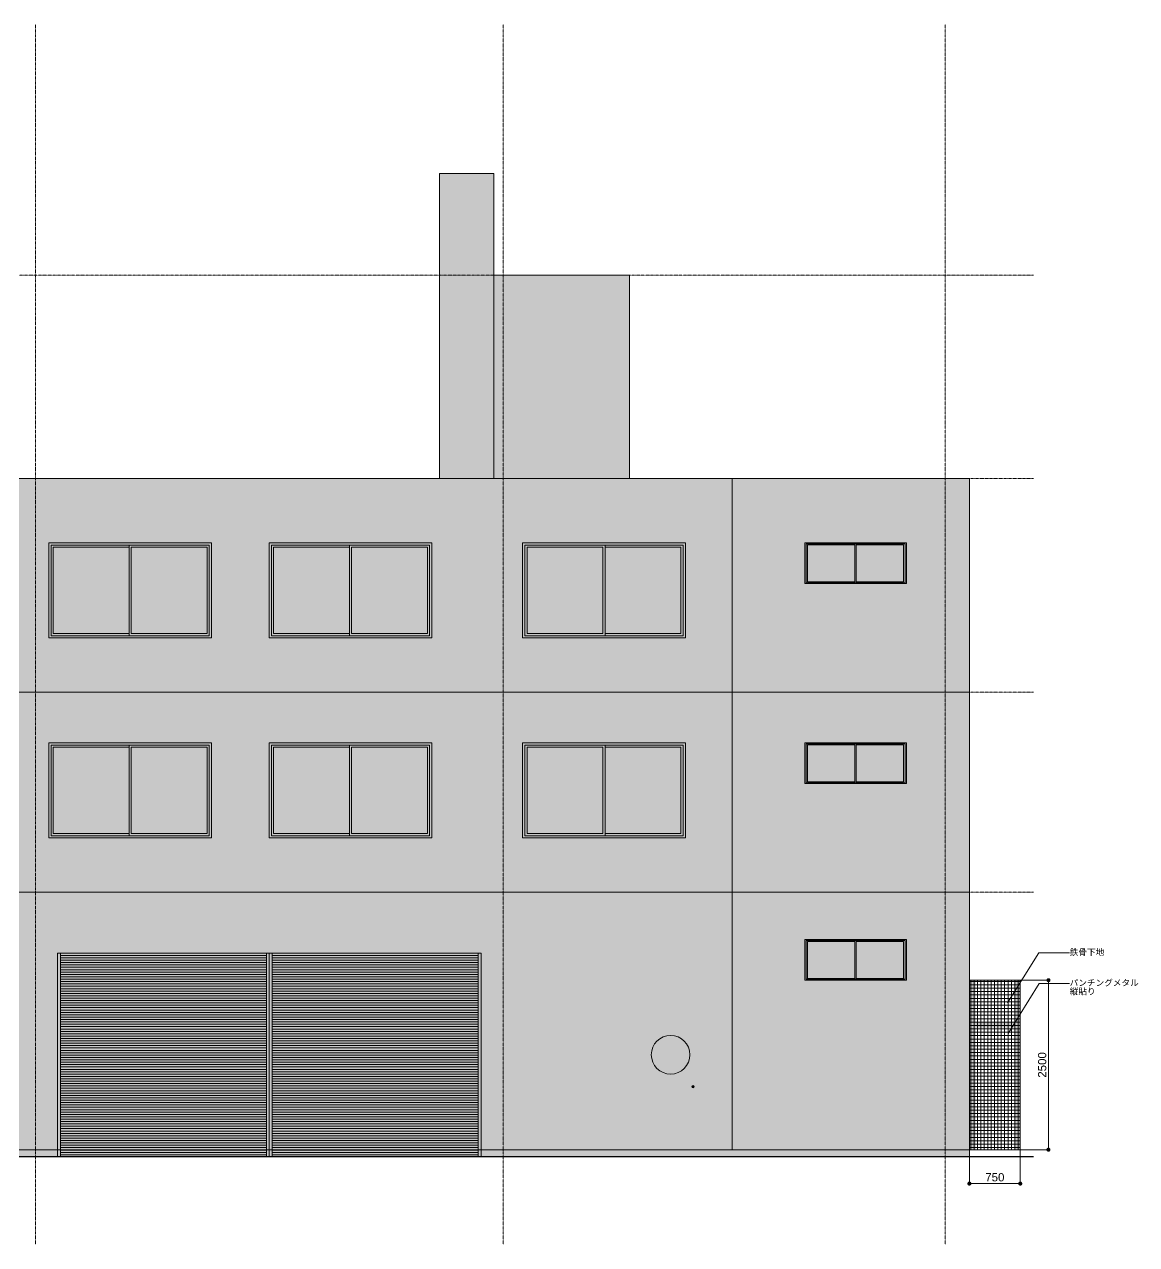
# Model space of a CAD drawing. Header units: millimetres. Extents: x -376000 to 292178, y -193032 to 188048.
# Drawn here: x -34159 to -17754, y -25382 to -7382 of the extents above; entities that cross this region are included whole.
import ezdxf

# ---------------------------------------------------------------- set-up
doc = ezdxf.new("R2010")
doc.units = ezdxf.units.MM
doc.header["$PDMODE"] = 1
doc.header["$PDSIZE"] = -2
doc.linetypes.add('ラインタイプ-6', pattern=[5.291531, 3.175, -1.058062, 0.352704, -0.705764])
for name, color, linetype, lineweight, true_color in [('02_0.25', 1, 'Continuous', 25, 0xff0000), ('04_0.10', 7, 'Continuous', 9, 0x0099ff), ('06一点鎖線', 7, 'ラインタイプ-6', 9, 0x9999ff)]:
    doc.layers.add(name, color=color, linetype=linetype, lineweight=lineweight, true_color=true_color)
for name, color, linetype, lineweight in [('02_既存平面-内部建具・サッシ', 7, 'Continuous', 18), ('07_文字・記号', 7, 'Continuous', 9), ('_塗（壁） (2D)', 7, 'Continuous', 5), ('_平面図(既存部) (2D)', 7, 'Continuous', 5), ('_平面図（新設） (2D)', 7, 'Continuous', 5), ('寸法', 7, 'Continuous', 5)]:
    doc.layers.add(name, color=color, linetype=linetype, lineweight=lineweight)
doc.styles.add('Helvetica', font='')
doc.styles.add('Hiragino Sans W3', font='', dxfattribs={"bigfont": 'Hiragino Sans W3'})
doc.styles.get('Helvetica').set_extended_font_data('Helvetica')
doc.styles.get('Hiragino Sans W3').set_extended_font_data('Hiragino Sans W3')
doc.dimstyles.new('RGT', dxfattribs={"dimtxt": 161.781684, "dimasz": 0.999939, "dimexe": 0, "dimexo": 1, "dimgap": 0.5, "dimtad": 1, "dimdsep": 46, "dimtxsty": 'Hiragino Sans W3', "dimblk": 'DOT', "dimblk1": 'DOT', "dimblk2": 'DOT', "dimcen": 0, "dimazin": 0, "dimtfac": 1, "dimtix": 1, "dimtmove": 0, "dimatfit": 0, "dimldrblk": 'VW_FILLEDARROW', "dimfxl": 1, "dimfrac": 2, "dimtolj": 1, "dimarcsym": 0})

# ---------------------------------------------------------------- blocks, each defined once
blk = doc.blocks.new('塗（壁） (2D)')
at = {"layer": '04_0.10', "linetype": 'Continuous', "lineweight": 0}
for points in [[(-28036, -9582), (-27236, -9582), (-27236, -14082), (-28036, -14082)], [(-27236, -11082), (-25236, -11082), (-25236, -14082), (-27236, -14082)]]:
    blk.add_hatch(color=7, dxfattribs=at).paths.add_polyline_path(points)
at = {"layer": '04_0.10', "linetype": 'Continuous', "lineweight": 0, "transparency": 33554687}
for points in [[(-44677, -14082), (-23720, -14082), (-23720, -17232), (-44677, -17232)], [(-23720, -14082), (-20220, -14082), (-20220, -17232), (-23720, -17232)], [(-44677, -17232), (-23720, -17232), (-23720, -20182), (-44677, -20182)], [(-23720, -17232), (-20220, -17232), (-20220, -20182), (-23720, -20182)], [(-44677, -20182), (-23720, -20182), (-23720, -23982), (-44677, -23982)], [(-23720, -20182), (-20220, -20182), (-20220, -23982), (-23720, -23982)]]:
    blk.add_hatch(color=7, dxfattribs=at).paths.add_polyline_path(points)
at = {"layer": '04_0.10', "color": 251, "linetype": 'Continuous', "lineweight": 5, "flags": 128}
for points in [[(-28036, -9582), (-27236, -9582), (-27236, -14082), (-28036, -14082)], [(-27236, -11082), (-25236, -11082), (-25236, -14082), (-27236, -14082)], [(-44677, -14082), (-23720, -14082), (-23720, -17232), (-44677, -17232)], [(-23720, -14082), (-20220, -14082), (-20220, -17232), (-23720, -17232)], [(-44677, -17232), (-23720, -17232), (-23720, -20182), (-44677, -20182)], [(-23720, -17232), (-20220, -17232), (-20220, -20182), (-23720, -20182)], [(-44677, -20182), (-23720, -20182), (-23720, -23982), (-44677, -23982)], [(-23720, -20182), (-20220, -20182), (-20220, -23982), (-23720, -23982)]]:
    blk.add_lwpolyline(points, close=True, dxfattribs=at)
blk = doc.blocks.new('グループ-149')
at = {"layer": '04_0.10', "linetype": 'Continuous', "lineweight": 0, "true_color": 0xdddddd}
blk.add_hatch(color=254, dxfattribs=at).paths.add_polyline_path([(-26810, -17982), (-24410, -17982), (-24410, -19382), (-26810, -19382)])
at = {"layer": '04_0.10', "linetype": 'Continuous', "lineweight": 0, "true_color": 0xe6ffe6}
for points in [[(-26744, -18046), (-25626, -18046), (-25626, -19319), (-26744, -19319)], [(-25593, -18046), (-24475, -18046), (-24475, -19319), (-25593, -19319)]]:
    blk.add_hatch(color=7, dxfattribs=at).paths.add_polyline_path(points)
at = {"layer": '04_0.10', "color": 251}
for p, q in [((-26810, -17982), (-26810, -19382)), ((-26777, -18014), (-26777, -19350)), ((-24442, -18014), (-26777, -18014)), ((-25593, -19350), (-25593, -18014)), ((-24442, -18014), (-24442, -19350)), ((-24442, -19350), (-26777, -19350))]:
    blk.add_line(p, q, dxfattribs=at)
at = {"layer": '04_0.10', "color": 251, "flags": 128}
for points in [[(-26810, -17982), (-24410, -17982), (-24410, -19382), (-26810, -19382)], [(-26744, -18046), (-25626, -18046), (-25626, -19319), (-26744, -19319)], [(-25593, -18046), (-24475, -18046), (-24475, -19319), (-25593, -19319)]]:
    blk.add_lwpolyline(points, close=True, dxfattribs=at)
blk = doc.blocks.new('グループ-150')
at = {"layer": '04_0.10', "linetype": 'Continuous', "lineweight": 0, "true_color": 0xdddddd}
blk.add_hatch(color=254, dxfattribs=at).paths.add_polyline_path([(-26810, -15032), (-24410, -15032), (-24410, -16432), (-26810, -16432)])
at = {"layer": '04_0.10', "linetype": 'Continuous', "lineweight": 0, "true_color": 0xe6ffe6}
for points in [[(-26744, -15096), (-25626, -15096), (-25626, -16369), (-26744, -16369)], [(-25593, -15096), (-24475, -15096), (-24475, -16369), (-25593, -16369)]]:
    blk.add_hatch(color=7, dxfattribs=at).paths.add_polyline_path(points)
at = {"layer": '04_0.10', "color": 251}
for p, q in [((-26810, -15032), (-26810, -16432)), ((-26777, -15064), (-26777, -16400)), ((-24442, -15064), (-26777, -15064)), ((-25593, -16400), (-25593, -15064)), ((-24442, -15064), (-24442, -16400)), ((-24442, -16400), (-26777, -16400))]:
    blk.add_line(p, q, dxfattribs=at)
at = {"layer": '04_0.10', "color": 251, "flags": 128}
for points in [[(-26810, -15032), (-24410, -15032), (-24410, -16432), (-26810, -16432)], [(-26744, -15096), (-25626, -15096), (-25626, -16369), (-26744, -16369)], [(-25593, -15096), (-24475, -15096), (-24475, -16369), (-25593, -16369)]]:
    blk.add_lwpolyline(points, close=True, dxfattribs=at)
blk = doc.blocks.new('グループ-151')
at = {"layer": '04_0.10', "linetype": 'Continuous', "lineweight": 0, "true_color": 0xdddddd}
blk.add_hatch(color=254, dxfattribs=at).paths.add_polyline_path([(-30550, -17982), (-28150, -17982), (-28150, -19382), (-30550, -19382)])
at = {"layer": '04_0.10', "linetype": 'Continuous', "lineweight": 0, "true_color": 0xe6ffe6}
for points in [[(-30484, -18046), (-29366, -18046), (-29366, -19319), (-30484, -19319)], [(-29333, -18046), (-28215, -18046), (-28215, -19319), (-29333, -19319)]]:
    blk.add_hatch(color=7, dxfattribs=at).paths.add_polyline_path(points)
at = {"layer": '04_0.10', "color": 251}
for p, q in [((-28150, -17982), (-28150, -19382)), ((-30517, -18014), (-30517, -19350)), ((-30517, -18014), (-28182, -18014)), ((-29366, -19350), (-29366, -18014)), ((-28182, -18014), (-28182, -19350)), ((-30517, -19350), (-28182, -19350))]:
    blk.add_line(p, q, dxfattribs=at)
at = {"layer": '04_0.10', "color": 251, "flags": 128}
for points in [[(-30550, -17982), (-28150, -17982), (-28150, -19382), (-30550, -19382)], [(-30484, -18046), (-29366, -18046), (-29366, -19319), (-30484, -19319)], [(-29333, -18046), (-28215, -18046), (-28215, -19319), (-29333, -19319)]]:
    blk.add_lwpolyline(points, close=True, dxfattribs=at)
blk = doc.blocks.new('グループ-152')
at = {"layer": '04_0.10', "linetype": 'Continuous', "lineweight": 0, "true_color": 0xdddddd}
blk.add_hatch(color=254, dxfattribs=at).paths.add_polyline_path([(-30550, -15032), (-28150, -15032), (-28150, -16432), (-30550, -16432)])
at = {"layer": '04_0.10', "linetype": 'Continuous', "lineweight": 0, "true_color": 0xe6ffe6}
for points in [[(-30484, -15096), (-29366, -15096), (-29366, -16369), (-30484, -16369)], [(-29333, -15096), (-28215, -15096), (-28215, -16369), (-29333, -16369)]]:
    blk.add_hatch(color=7, dxfattribs=at).paths.add_polyline_path(points)
at = {"layer": '04_0.10', "color": 251}
for p, q in [((-30517, -15064), (-30517, -16400)), ((-30517, -15064), (-28182, -15064)), ((-29366, -16400), (-29366, -15064)), ((-28182, -15064), (-28182, -16400)), ((-28150, -15032), (-28150, -16432)), ((-30517, -16400), (-28182, -16400))]:
    blk.add_line(p, q, dxfattribs=at)
at = {"layer": '04_0.10', "color": 251, "flags": 128}
for points in [[(-30550, -15032), (-28150, -15032), (-28150, -16432), (-30550, -16432)], [(-30484, -15096), (-29366, -15096), (-29366, -16369), (-30484, -16369)], [(-29333, -15096), (-28215, -15096), (-28215, -16369), (-29333, -16369)]]:
    blk.add_lwpolyline(points, close=True, dxfattribs=at)
blk = doc.blocks.new('グループ-153')
at = {"layer": '04_0.10', "linetype": 'Continuous', "lineweight": 0, "true_color": 0xdddddd}
blk.add_hatch(color=254, dxfattribs=at).paths.add_polyline_path([(-33800, -17982), (-31400, -17982), (-31400, -19382), (-33800, -19382)])
at = {"layer": '04_0.10', "linetype": 'Continuous', "lineweight": 0, "true_color": 0xe6ffe6}
for points in [[(-33734, -18046), (-32616, -18046), (-32616, -19319), (-33734, -19319)], [(-32583, -18046), (-31465, -18046), (-31465, -19319), (-32583, -19319)]]:
    blk.add_hatch(color=7, dxfattribs=at).paths.add_polyline_path(points)
at = {"layer": '04_0.10', "color": 251}
for p, q in [((-31400, -17982), (-31400, -19382)), ((-33767, -18014), (-33767, -19350)), ((-33767, -18014), (-31432, -18014)), ((-32616, -19350), (-32616, -18014)), ((-31432, -18014), (-31432, -19350)), ((-33767, -19350), (-31432, -19350))]:
    blk.add_line(p, q, dxfattribs=at)
at = {"layer": '04_0.10', "color": 251, "flags": 128}
for points in [[(-33800, -17982), (-31400, -17982), (-31400, -19382), (-33800, -19382)], [(-33734, -18046), (-32616, -18046), (-32616, -19319), (-33734, -19319)], [(-32583, -18046), (-31465, -18046), (-31465, -19319), (-32583, -19319)]]:
    blk.add_lwpolyline(points, close=True, dxfattribs=at)
blk = doc.blocks.new('グループ-154')
at = {"layer": '04_0.10', "linetype": 'Continuous', "lineweight": 0, "true_color": 0xdddddd}
blk.add_hatch(color=254, dxfattribs=at).paths.add_polyline_path([(-33800, -15032), (-31400, -15032), (-31400, -16432), (-33800, -16432)])
at = {"layer": '04_0.10', "linetype": 'Continuous', "lineweight": 0, "true_color": 0xe6ffe6}
for points in [[(-33734, -15096), (-32616, -15096), (-32616, -16369), (-33734, -16369)], [(-32583, -15096), (-31465, -15096), (-31465, -16369), (-32583, -16369)]]:
    blk.add_hatch(color=7, dxfattribs=at).paths.add_polyline_path(points)
at = {"layer": '04_0.10', "color": 251}
for p, q in [((-33767, -15064), (-33767, -16400)), ((-33767, -15064), (-31432, -15064)), ((-32616, -16400), (-32616, -15064)), ((-31432, -15064), (-31432, -16400)), ((-31400, -15032), (-31400, -16432)), ((-33767, -16400), (-31432, -16400))]:
    blk.add_line(p, q, dxfattribs=at)
at = {"layer": '04_0.10', "color": 251, "flags": 128}
for points in [[(-33800, -15032), (-31400, -15032), (-31400, -16432), (-33800, -16432)], [(-33734, -15096), (-32616, -15096), (-32616, -16369), (-33734, -16369)], [(-32583, -15096), (-31465, -15096), (-31465, -16369), (-32583, -16369)]]:
    blk.add_lwpolyline(points, close=True, dxfattribs=at)
blk = doc.blocks.new('グループ-161')
at = {"layer": '04_0.10', "linetype": 'Continuous', "lineweight": 0, "true_color": 0xdddddd}
blk.add_hatch(color=254, dxfattribs=at).paths.add_polyline_path([(-22650, -15032), (-21150, -15032), (-21150, -15632), (-22650, -15632)])
at = {"layer": '04_0.10', "linetype": 'Continuous', "lineweight": 0, "true_color": 0xe6ffe6}
for points in [[(-22609, -15060), (-21910, -15060), (-21910, -15605), (-22609, -15605)], [(-21889, -15060), (-21190, -15060), (-21190, -15605), (-21889, -15605)]]:
    blk.add_hatch(color=7, dxfattribs=at).paths.add_polyline_path(points)
at = {"layer": '04_0.10', "color": 251}
for p, q in [((-22650, -15032), (-22650, -15632)), ((-22629, -15046), (-22629, -15619)), ((-21170, -15046), (-22629, -15046)), ((-21889, -15619), (-21889, -15046)), ((-21170, -15046), (-21170, -15619)), ((-21170, -15619), (-22629, -15619))]:
    blk.add_line(p, q, dxfattribs=at)
at = {"layer": '04_0.10', "color": 251, "flags": 128}
for points in [[(-22650, -15032), (-21150, -15032), (-21150, -15632), (-22650, -15632)], [(-22609, -15060), (-21910, -15060), (-21910, -15605), (-22609, -15605)], [(-21889, -15060), (-21190, -15060), (-21190, -15605), (-21889, -15605)]]:
    blk.add_lwpolyline(points, close=True, dxfattribs=at)
blk = doc.blocks.new('グループ-162')
at = {"layer": '04_0.10', "linetype": 'Continuous', "lineweight": 0, "true_color": 0xdddddd}
blk.add_hatch(color=254, dxfattribs=at).paths.add_polyline_path([(-22650, -17982), (-21150, -17982), (-21150, -18582), (-22650, -18582)])
at = {"layer": '04_0.10', "linetype": 'Continuous', "lineweight": 0, "true_color": 0xe6ffe6}
for points in [[(-22609, -18010), (-21910, -18010), (-21910, -18555), (-22609, -18555)], [(-21889, -18010), (-21190, -18010), (-21190, -18555), (-21889, -18555)]]:
    blk.add_hatch(color=7, dxfattribs=at).paths.add_polyline_path(points)
at = {"layer": '04_0.10', "color": 251}
for p, q in [((-22650, -17982), (-22650, -18582)), ((-22629, -17996), (-22629, -18569)), ((-21170, -17996), (-22629, -17996)), ((-21889, -18569), (-21889, -17996)), ((-21170, -17996), (-21170, -18569)), ((-21170, -18569), (-22629, -18569))]:
    blk.add_line(p, q, dxfattribs=at)
at = {"layer": '04_0.10', "color": 251, "flags": 128}
for points in [[(-22650, -17982), (-21150, -17982), (-21150, -18582), (-22650, -18582)], [(-22609, -18010), (-21910, -18010), (-21910, -18555), (-22609, -18555)], [(-21889, -18010), (-21190, -18010), (-21190, -18555), (-21889, -18555)]]:
    blk.add_lwpolyline(points, close=True, dxfattribs=at)
blk = doc.blocks.new('グループ-163')
at = {"layer": '04_0.10', "linetype": 'Continuous', "lineweight": 0, "true_color": 0xdddddd}
blk.add_hatch(color=254, dxfattribs=at).paths.add_polyline_path([(-22650, -20882), (-21150, -20882), (-21150, -21482), (-22650, -21482)])
at = {"layer": '04_0.10', "linetype": 'Continuous', "lineweight": 0, "true_color": 0xe6ffe6}
for points in [[(-22609, -20910), (-21910, -20910), (-21910, -21455), (-22609, -21455)], [(-21889, -20910), (-21190, -20910), (-21190, -21455), (-21889, -21455)]]:
    blk.add_hatch(color=7, dxfattribs=at).paths.add_polyline_path(points)
at = {"layer": '04_0.10', "color": 251}
for p, q in [((-22650, -20882), (-22650, -21482)), ((-22629, -20896), (-22629, -21469)), ((-21170, -20896), (-22629, -20896)), ((-21889, -21469), (-21889, -20896)), ((-21170, -20896), (-21170, -21469)), ((-21170, -21469), (-22629, -21469))]:
    blk.add_line(p, q, dxfattribs=at)
at = {"layer": '04_0.10', "color": 251, "flags": 128}
for points in [[(-22650, -20882), (-21150, -20882), (-21150, -21482), (-22650, -21482)], [(-22609, -20910), (-21910, -20910), (-21910, -21455), (-22609, -21455)], [(-21889, -20910), (-21190, -20910), (-21190, -21455), (-21889, -21455)]]:
    blk.add_lwpolyline(points, close=True, dxfattribs=at)
blk = doc.blocks.new('平面図(既存部) (2D)')
at = {"layer": '04_0.10', "linetype": 'Continuous', "lineweight": 0, "true_color": 0xbbbbbb, "transparency": 33554610}
blk.add_hatch(color=9, dxfattribs=at).paths.add_polyline_path([(-20219.575, -21482.276), (-20129.575, -21482.276), (-20129.575, -23982.276), (-20219.575, -23982.276)])
at = {"layer": '04_0.10', "linetype": 'Continuous', "lineweight": 0, "transparency": 33554687}
blk.add_hatch(color=7, dxfattribs=at).paths.add_polyline_path([(-48176.942, -23982.276), (-20219.575, -23982.276), (-20219.575, -24082.276), (-48176.942, -24082.276)])
at = {"layer": '02_0.25'}
blk.add_line((-54276.942, -24082.276), (-19276.942, -24082.276), dxfattribs=at)
at = {"layer": '04_0.10', "color": 251, "linetype": 'Continuous', "lineweight": 5, "flags": 128}
blk.add_lwpolyline([(-48176.942, -23982.276), (-20219.575, -23982.276), (-20219.575, -24082.276), (-48176.942, -24082.276)], close=True, dxfattribs=at)
at = {"layer": '06一点鎖線', "transparency": 33554687}
for p, q in [((-33996.942, -25382.276), (-33996.942, -7382.276)), ((-27096.942, -25382.276), (-27096.942, -7382.276)), ((-20576.942, -25382.276), (-20576.942, -7382.276)), ((-54276.942, -11082.276), (-19276.942, -11082.276)), ((-54276.942, -14082.276), (-19276.942, -14082.276)), ((-54276.942, -17232.276), (-19276.942, -17232.276)), ((-54276.942, -20182.276), (-19276.942, -20182.276))]:
    blk.add_line(p, q, dxfattribs=at)
at = {"layer": '02_既存平面-内部建具・サッシ', "color": 251, "transparency": 33554687}
for name in ['グループ-154', 'グループ-152', 'グループ-150', 'グループ-161', 'グループ-153', 'グループ-151', 'グループ-149', 'グループ-162', 'グループ-163']:
    blk.add_blockref(name, (0, 0), dxfattribs=at)
blk = doc.blocks.new('グループ-750')
at = {"layer": '04_0.10', "color": 7, "lineweight": 5}
for p, q in [((-33672, -21082), (-33672, -24082)), ((-27422, -21082), (-33672, -21082)), ((-33628, -24082), (-33628, -21082)), ((-30590, -21082), (-30590, -24082)), ((-30547, -21082), (-30547, -24082)), ((-30504, -21082), (-30504, -24082)), ((-27465, -21082), (-27465, -24082)), ((-27422, -21082), (-27422, -24082))]:
    blk.add_line(p, q, dxfattribs=at)
at = {"layer": '04_0.10', "color": 7, "lineweight": 5, "transparency": 33554687}
for p, q in [((-33628, -21117), (-30590, -21117)), ((-33628, -21152), (-30590, -21152)), ((-33628, -21187), (-30590, -21187)), ((-33628, -21222), (-30590, -21222)), ((-30504, -21117), (-27465, -21117)), ((-30504, -21152), (-27465, -21152)), ((-30504, -21187), (-27465, -21187)), ((-30504, -21222), (-27465, -21222)), ((-33628, -21257), (-30590, -21257)), ((-33628, -21292), (-30590, -21292)), ((-33628, -21327), (-30590, -21327)), ((-33628, -21362), (-30590, -21362)), ((-33628, -21397), (-30590, -21397)), ((-30504, -21257), (-27465, -21257)), ((-30504, -21292), (-27465, -21292)), ((-30504, -21327), (-27465, -21327)), ((-30504, -21362), (-27465, -21362)), ((-30504, -21397), (-27465, -21397)), ((-33628, -21432), (-30590, -21432)), ((-33628, -21467), (-30590, -21467)), ((-33628, -21502), (-30590, -21502)), ((-33628, -21537), (-30590, -21537)), ((-33628, -21572), (-30590, -21572)), ((-30504, -21432), (-27465, -21432)), ((-30504, -21467), (-27465, -21467)), ((-30504, -21502), (-27465, -21502)), ((-30504, -21537), (-27465, -21537)), ((-30504, -21572), (-27465, -21572)), ((-33628, -21607), (-30590, -21607)), ((-33628, -21642), (-30590, -21642)), ((-33628, -21677), (-30590, -21677)), ((-33628, -21712), (-30590, -21712)), ((-33628, -21747), (-30590, -21747)), ((-30504, -21607), (-27465, -21607)), ((-30504, -21642), (-27465, -21642)), ((-30504, -21677), (-27465, -21677)), ((-30504, -21712), (-27465, -21712)), ((-30504, -21747), (-27465, -21747)), ((-33628, -21782), (-30590, -21782)), ((-33628, -21817), (-30590, -21817)), ((-33628, -21852), (-30590, -21852)), ((-33628, -21887), (-30590, -21887)), ((-33628, -21922), (-30590, -21922)), ((-33628, -21957), (-30590, -21957)), ((-30504, -21782), (-27465, -21782)), ((-30504, -21817), (-27465, -21817)), ((-30504, -21852), (-27465, -21852)), ((-30504, -21887), (-27465, -21887)), ((-30504, -21922), (-27465, -21922)), ((-30504, -21957), (-27465, -21957)), ((-33628, -21992), (-30590, -21992)), ((-33628, -22027), (-30590, -22027)), ((-33628, -22062), (-30590, -22062)), ((-33628, -22097), (-30590, -22097)), ((-33628, -22132), (-30590, -22132)), ((-30504, -21992), (-27465, -21992)), ((-30504, -22027), (-27465, -22027)), ((-30504, -22062), (-27465, -22062)), ((-30504, -22097), (-27465, -22097)), ((-30504, -22132), (-27465, -22132)), ((-33628, -22167), (-30590, -22167)), ((-33628, -22202), (-30590, -22202)), ((-33628, -22237), (-30590, -22237)), ((-33628, -22272), (-30590, -22272)), ((-33628, -22307), (-30590, -22307)), ((-30504, -22167), (-27465, -22167)), ((-30504, -22202), (-27465, -22202)), ((-30504, -22237), (-27465, -22237)), ((-30504, -22272), (-27465, -22272)), ((-30504, -22307), (-27465, -22307)), ((-33628, -22342), (-30590, -22342)), ((-33628, -22377), (-30590, -22377)), ((-33628, -22412), (-30590, -22412)), ((-33628, -22447), (-30590, -22447)), ((-33628, -22482), (-30590, -22482)), ((-30504, -22342), (-27465, -22342)), ((-30504, -22377), (-27465, -22377)), ((-30504, -22412), (-27465, -22412)), ((-30504, -22447), (-27465, -22447)), ((-30504, -22482), (-27465, -22482)), ((-33628, -22517), (-30590, -22517)), ((-33628, -22552), (-30590, -22552)), ((-33628, -22587), (-30590, -22587)), ((-33628, -22622), (-30590, -22622)), ((-33628, -22657), (-30590, -22657)), ((-30504, -22517), (-27465, -22517)), ((-30504, -22552), (-27465, -22552)), ((-30504, -22587), (-27465, -22587)), ((-30504, -22622), (-27465, -22622)), ((-30504, -22657), (-27465, -22657)), ((-33628, -22692), (-30590, -22692)), ((-33628, -22727), (-30590, -22727)), ((-33628, -22762), (-30590, -22762)), ((-33628, -22797), (-30590, -22797)), ((-33628, -22832), (-30590, -22832)), ((-30504, -22692), (-27465, -22692)), ((-30504, -22727), (-27465, -22727)), ((-30504, -22762), (-27465, -22762)), ((-30504, -22797), (-27465, -22797)), ((-30504, -22832), (-27465, -22832)), ((-33628, -22867), (-30590, -22867)), ((-33628, -22902), (-30590, -22902)), ((-33628, -22937), (-30590, -22937)), ((-33628, -22972), (-30590, -22972)), ((-33628, -23007), (-30590, -23007)), ((-30504, -22867), (-27465, -22867)), ((-30504, -22902), (-27465, -22902)), ((-30504, -22937), (-27465, -22937)), ((-30504, -22972), (-27465, -22972)), ((-30504, -23007), (-27465, -23007)), ((-33628, -23042), (-30590, -23042)), ((-33628, -23077), (-30590, -23077)), ((-33628, -23112), (-30590, -23112)), ((-33628, -23147), (-30590, -23147)), ((-33628, -23182), (-30590, -23182)), ((-33628, -23217), (-30590, -23217)), ((-30504, -23042), (-27465, -23042)), ((-30504, -23077), (-27465, -23077)), ((-30504, -23112), (-27465, -23112)), ((-30504, -23147), (-27465, -23147)), ((-30504, -23182), (-27465, -23182)), ((-30504, -23217), (-27465, -23217)), ((-33628, -23252), (-30590, -23252)), ((-33628, -23287), (-30590, -23287)), ((-33628, -23322), (-30590, -23322)), ((-33628, -23357), (-30590, -23357)), ((-33628, -23392), (-30590, -23392)), ((-30504, -23252), (-27465, -23252)), ((-30504, -23287), (-27465, -23287)), ((-30504, -23322), (-27465, -23322)), ((-30504, -23357), (-27465, -23357)), ((-30504, -23392), (-27465, -23392)), ((-33628, -23427), (-30590, -23427)), ((-33628, -23462), (-30590, -23462)), ((-33628, -23497), (-30590, -23497)), ((-33628, -23532), (-30590, -23532)), ((-33628, -23567), (-30590, -23567)), ((-30504, -23427), (-27465, -23427)), ((-30504, -23462), (-27465, -23462)), ((-30504, -23497), (-27465, -23497)), ((-30504, -23532), (-27465, -23532)), ((-30504, -23567), (-27465, -23567)), ((-33628, -23602), (-30590, -23602)), ((-33628, -23637), (-30590, -23637)), ((-33628, -23672), (-30590, -23672)), ((-33628, -23707), (-30590, -23707)), ((-33628, -23742), (-30590, -23742)), ((-30504, -23602), (-27465, -23602)), ((-30504, -23637), (-27465, -23637)), ((-30504, -23672), (-27465, -23672)), ((-30504, -23707), (-27465, -23707)), ((-30504, -23742), (-27465, -23742)), ((-33628, -23777), (-30590, -23777)), ((-33628, -23812), (-30590, -23812)), ((-33628, -23847), (-30590, -23847)), ((-33628, -23882), (-30590, -23882)), ((-33628, -23917), (-30590, -23917)), ((-30504, -23777), (-27465, -23777)), ((-30504, -23812), (-27465, -23812)), ((-30504, -23847), (-27465, -23847)), ((-30504, -23882), (-27465, -23882)), ((-30504, -23917), (-27465, -23917)), ((-33628, -23952), (-30590, -23952)), ((-33628, -23987), (-30590, -23987)), ((-33628, -24022), (-30590, -24022)), ((-33628, -24057), (-30590, -24057)), ((-30504, -23952), (-27465, -23952)), ((-30504, -23987), (-27465, -23987)), ((-30504, -24022), (-27465, -24022)), ((-30504, -24057), (-27465, -24057))]:
    blk.add_line(p, q, dxfattribs=at)
at = {"layer": '04_0.10'}
blk.add_line((-30590, -21082), (-30590, -24082), dxfattribs=at)
blk = doc.blocks.new('グループ-751')
at = {"layer": '04_0.10', "linetype": 'Continuous', "lineweight": 0, "true_color": 0xd9e6cf, "transparency": 33554687}
h = blk.add_hatch(color=254, dxfattribs=at)
edge = h.paths.add_edge_path()
edge.add_arc((-24627, -22582), 285, 0, 360)
at = {"layer": '04_0.10', "linetype": 'Continuous', "lineweight": 0}
h = blk.add_hatch(color=254, dxfattribs=at)
edge = h.paths.add_edge_path()
edge.add_arc((-24297, -23052), 19, 0, 360)
at = {"layer": '04_0.10', "color": 251, "transparency": 33554687}
blk.add_circle((-24627, -22582), 285, dxfattribs=at)
at = {"layer": '04_0.10', "color": 251}
blk.add_circle((-24297, -23052), 19, dxfattribs=at)
blk = doc.blocks.new('_Dot')
at = {"color": 0, "linetype": 'ByBlock', "lineweight": -2}
blk.add_line((-0.5, 0), (-1, 0), dxfattribs=at)
at = {"color": 0, "linetype": 'ByBlock', "const_width": 0.5}
blk.add_lwpolyline([(-0.25, 0, 1), (0.25, 0, 1)], format="xyb", close=True, dxfattribs=at)
blk = doc.blocks.new('*D1259')
at = {"layer": 'Defpoints', "color": 0}
for p in [(-20220, -23982), (-19470, -23982), (-20220, -24482)]:
    blk.add_point(p, dxfattribs=at)
at = {"layer": '寸法', "color": 0, "lineweight": -2}
for p, q in [((-20220, -23983), (-20220, -24482)), ((-19470, -23983), (-19470, -24482)), ((-19530, -24482), (-20160, -24482))]:
    blk.add_line(p, q, dxfattribs=at)
at = {"layer": '寸法', "color": 0, "lineweight": -2, "xscale": 59.99633789062499, "yscale": 59.99633789062499, "zscale": 59.99633789062499, "rotation": 180}
blk.add_blockref('_Dot', (-20220, -24482), dxfattribs=at)
at = {"layer": '寸法', "color": 0, "lineweight": -2, "xscale": 59.99633789062499, "yscale": 59.99633789062499, "zscale": 59.99633789062499}
blk.add_blockref('_Dot', (-19470, -24482), dxfattribs=at)
at = {"layer": '寸法', "color": 0, "insert": (-19845, -24390), "char_height": 121.3, "attachment_point": 5, "style": 'Helvetica'}
blk.add_mtext('\\A1;750', dxfattribs=at)
blk = doc.blocks.new('VW_FILLEDARROW')
at = {"color": 0, "linetype": 'Continuous', "lineweight": 5, "transparency": 16777216, "flags": 128}
blk.add_lwpolyline([(-161.33, 43.23), (0, 0), (-161.33, -43.23)], close=True, dxfattribs=at)
blk = doc.blocks.new('*D1260')
at = {"layer": 'Defpoints', "color": 0}
for p in [(-19470, -21482), (-19054, -21482), (-19470, -23982)]:
    blk.add_point(p, dxfattribs=at)
at = {"layer": '寸法', "color": 0, "lineweight": -2}
for p, q in [((-19469, -21482), (-19054, -21482)), ((-19054, -23922), (-19054, -21542)), ((-19469, -23982), (-19054, -23982))]:
    blk.add_line(p, q, dxfattribs=at)
at = {"layer": '寸法', "color": 0, "lineweight": -2, "xscale": 59.99633789062499, "yscale": 59.99633789062499, "zscale": 59.99633789062499}
for p, rotation in [((-19054, -21482), 90), ((-19054, -23982), 270)]:
    blk.add_blockref('_Dot', p, dxfattribs=dict(at, rotation=rotation))
at = {"layer": '寸法', "color": 0, "insert": (-19146, -22732), "char_height": 121.3, "attachment_point": 5, "rotation": 90, "style": 'Helvetica'}
blk.add_mtext('\\A1;2500', dxfattribs=at)
blk = doc.blocks.new('引出線付き注釈-14')
at = {"layer": '07_文字・記号'}
for p, q in [((0, 0), (-460, -735)), ((448, 0), (0, 0))]:
    blk.add_line(p, q, dxfattribs=at)
at = {"layer": '07_文字・記号', "insert": (449, 56), "char_height": 90.95, "width": 1022.35, "attachment_point": 1, "line_spacing_factor": 0.838846, "style": 'Helvetica'}
blk.add_mtext('パンチングメタル縦貼り', dxfattribs=at)
blk = doc.blocks.new('引出線付き注釈-15')
at = {"layer": '07_文字・記号'}
for p, q in [((0, 0), (-460, -735)), ((456, 0), (0, 0))]:
    blk.add_line(p, q, dxfattribs=at)
at = {"layer": '07_文字・記号', "insert": (458, 56), "char_height": 91, "width": 525.78, "attachment_point": 1, "line_spacing_factor": 0.838846, "style": 'Helvetica'}
blk.add_mtext('鉄骨下地', dxfattribs=at)
blk = doc.blocks.new('平面図（新設） (2D)')
at = {"layer": '04_0.10', "linetype": 'Continuous', "lineweight": 5, "true_color": 0x888888}
h = blk.add_hatch(dxfattribs=at)
h.set_pattern_fill('200角タイル-2', color=252, style=0, pattern_type=2)
h.set_pattern_definition([(0, (0, 0), (3e-15, 50), []), (90, (8e-15, 133.333), (50, 0), [])])
h.paths.add_polyline_path([(-20219.575, -21482.276), (-19469.575, -21482.276), (-19469.575, -23982.276), (-20219.575, -23982.276)])
at = {"layer": '04_0.10', "linetype": 'Continuous', "lineweight": 0, "true_color": 0xbbbbbb, "transparency": 33554610}
for points in [[(-19559.575, -21482.276), (-19469.575, -21482.276), (-19469.575, -23982.276), (-19559.575, -23982.276)], [(-20129.575, -22182.276), (-20129.575, -22092.276), (-19559.575, -22092.276), (-19559.575, -22182.276)]]:
    blk.add_hatch(color=9, dxfattribs=at).paths.add_polyline_path(points)
at = {"layer": '04_0.10', "color": 7, "flags": 128}
blk.add_lwpolyline([(-20219.575, -21482.276), (-19469.575, -21482.276), (-19469.575, -23982.276), (-20219.575, -23982.276)], close=True, dxfattribs=at)
at = {"layer": '06一点鎖線', "transparency": 33554687}
blk.add_line((-54276.942, -23982.276), (-19276.942, -23982.276), dxfattribs=at)
at = {"layer": '04_0.10', "color": 7}
blk.add_blockref('グループ-750', (0, 0), dxfattribs=at)
at = {"layer": '07_文字・記号'}
for name, p in [('引出線付き注釈-15', (-19198.036, -21079.225)), ('引出線付き注釈-14', (-19189.898, -21531))]:
    blk.add_blockref(name, p, dxfattribs=at)
at = {"layer": '07_文字・記号', "color": 7}
blk.add_blockref('グループ-751', (0, 0), dxfattribs=at)
at = {"layer": '寸法'}
dim = blk.add_linear_dim(base=(-19053.99, -21482.276), p1=(-19469.575, -23982.276), p2=(-19469.575, -21482.276), angle=270, dimstyle='RGT', override={"dimtxt": 121.267361, "dimasz": 59.996338, "dimgap": 30, "dimpost": '<>', "dimtxsty": 'Helvetica', "dimtmove": 2}, dxfattribs=at)
dim.commit()
dim.dimension.update_dxf_attribs({"geometry": '*D1260', "text_midpoint": (-19146.234, -22732.276)})
dim = blk.add_linear_dim(base=(-20219.575, -24482.276), p1=(-19469.575, -23982.276), p2=(-20219.575, -23982.276), dimstyle='RGT', override={"dimtxt": 121.267361, "dimasz": 59.996338, "dimgap": 30, "dimpost": '<>', "dimtxsty": 'Helvetica', "dimtmove": 2}, dxfattribs=at)
dim.commit()
dim.dimension.update_dxf_attribs({"geometry": '*D1259', "text_midpoint": (-19844.575, -24390.032)})

msp = doc.modelspace()

# ---------------------------------------------------------------- block references
at = {"layer": '_塗（壁） (2D)'}
msp.add_blockref('塗（壁） (2D)', (0, 0), dxfattribs=at)

# ---------------------------------------------------------------- next in the draw order: block references
at = {"layer": '_平面図(既存部) (2D)'}
msp.add_blockref('平面図(既存部) (2D)', (0, 0), dxfattribs=at)

# ---------------------------------------------------------------- next in the draw order: block references
at = {"layer": '_平面図（新設） (2D)'}
msp.add_blockref('平面図（新設） (2D)', (0, 0), dxfattribs=at)

doc.saveas('drawing.dxf')
